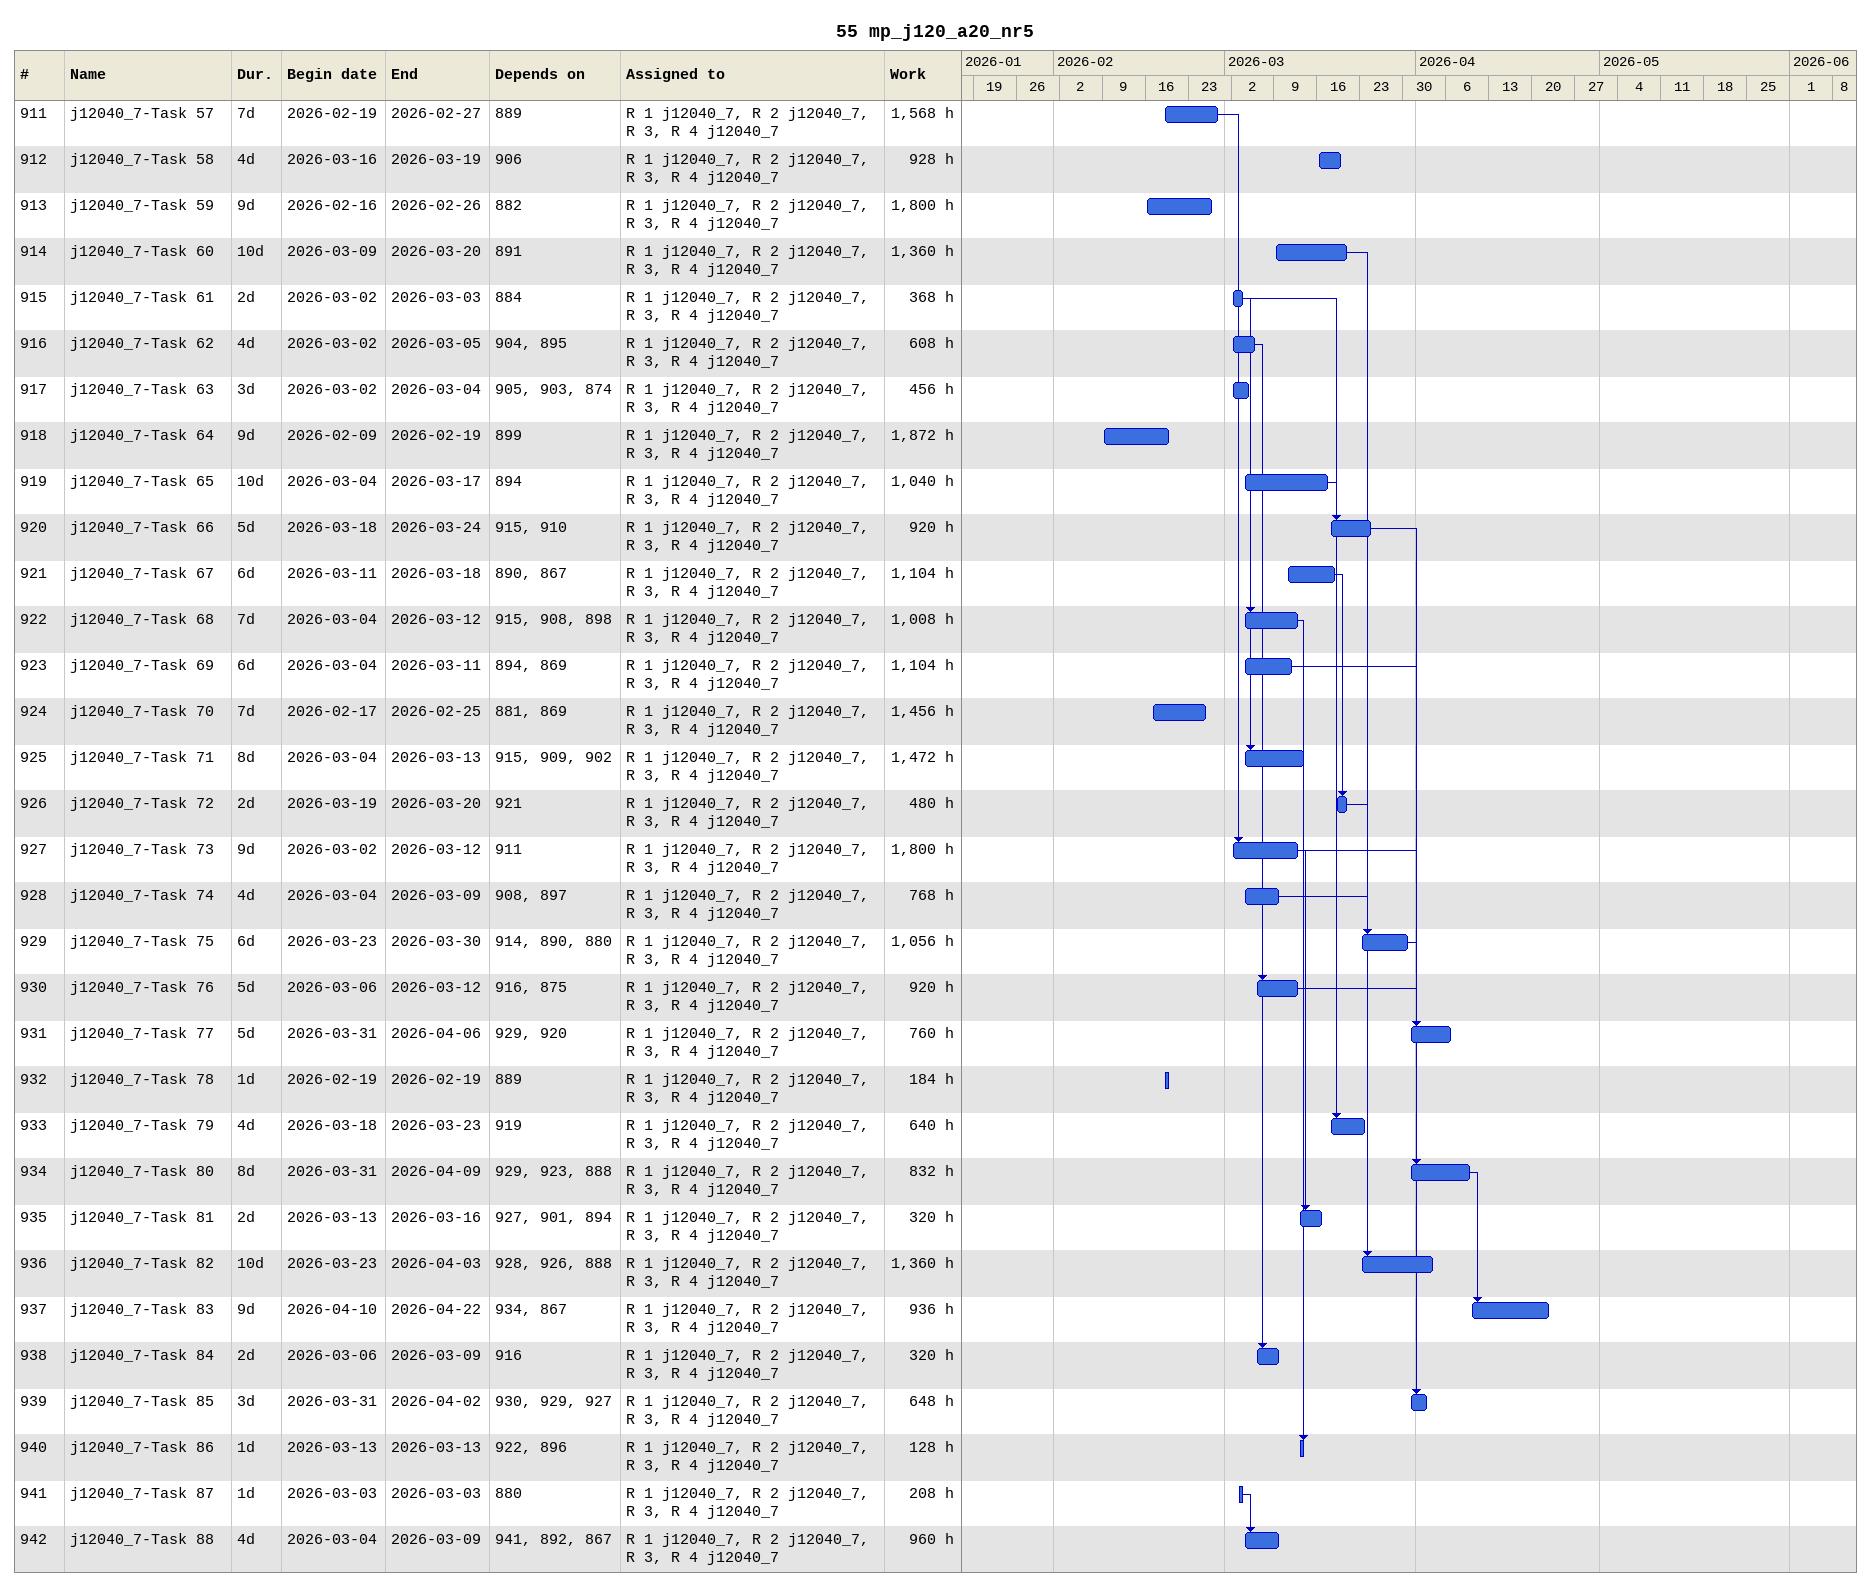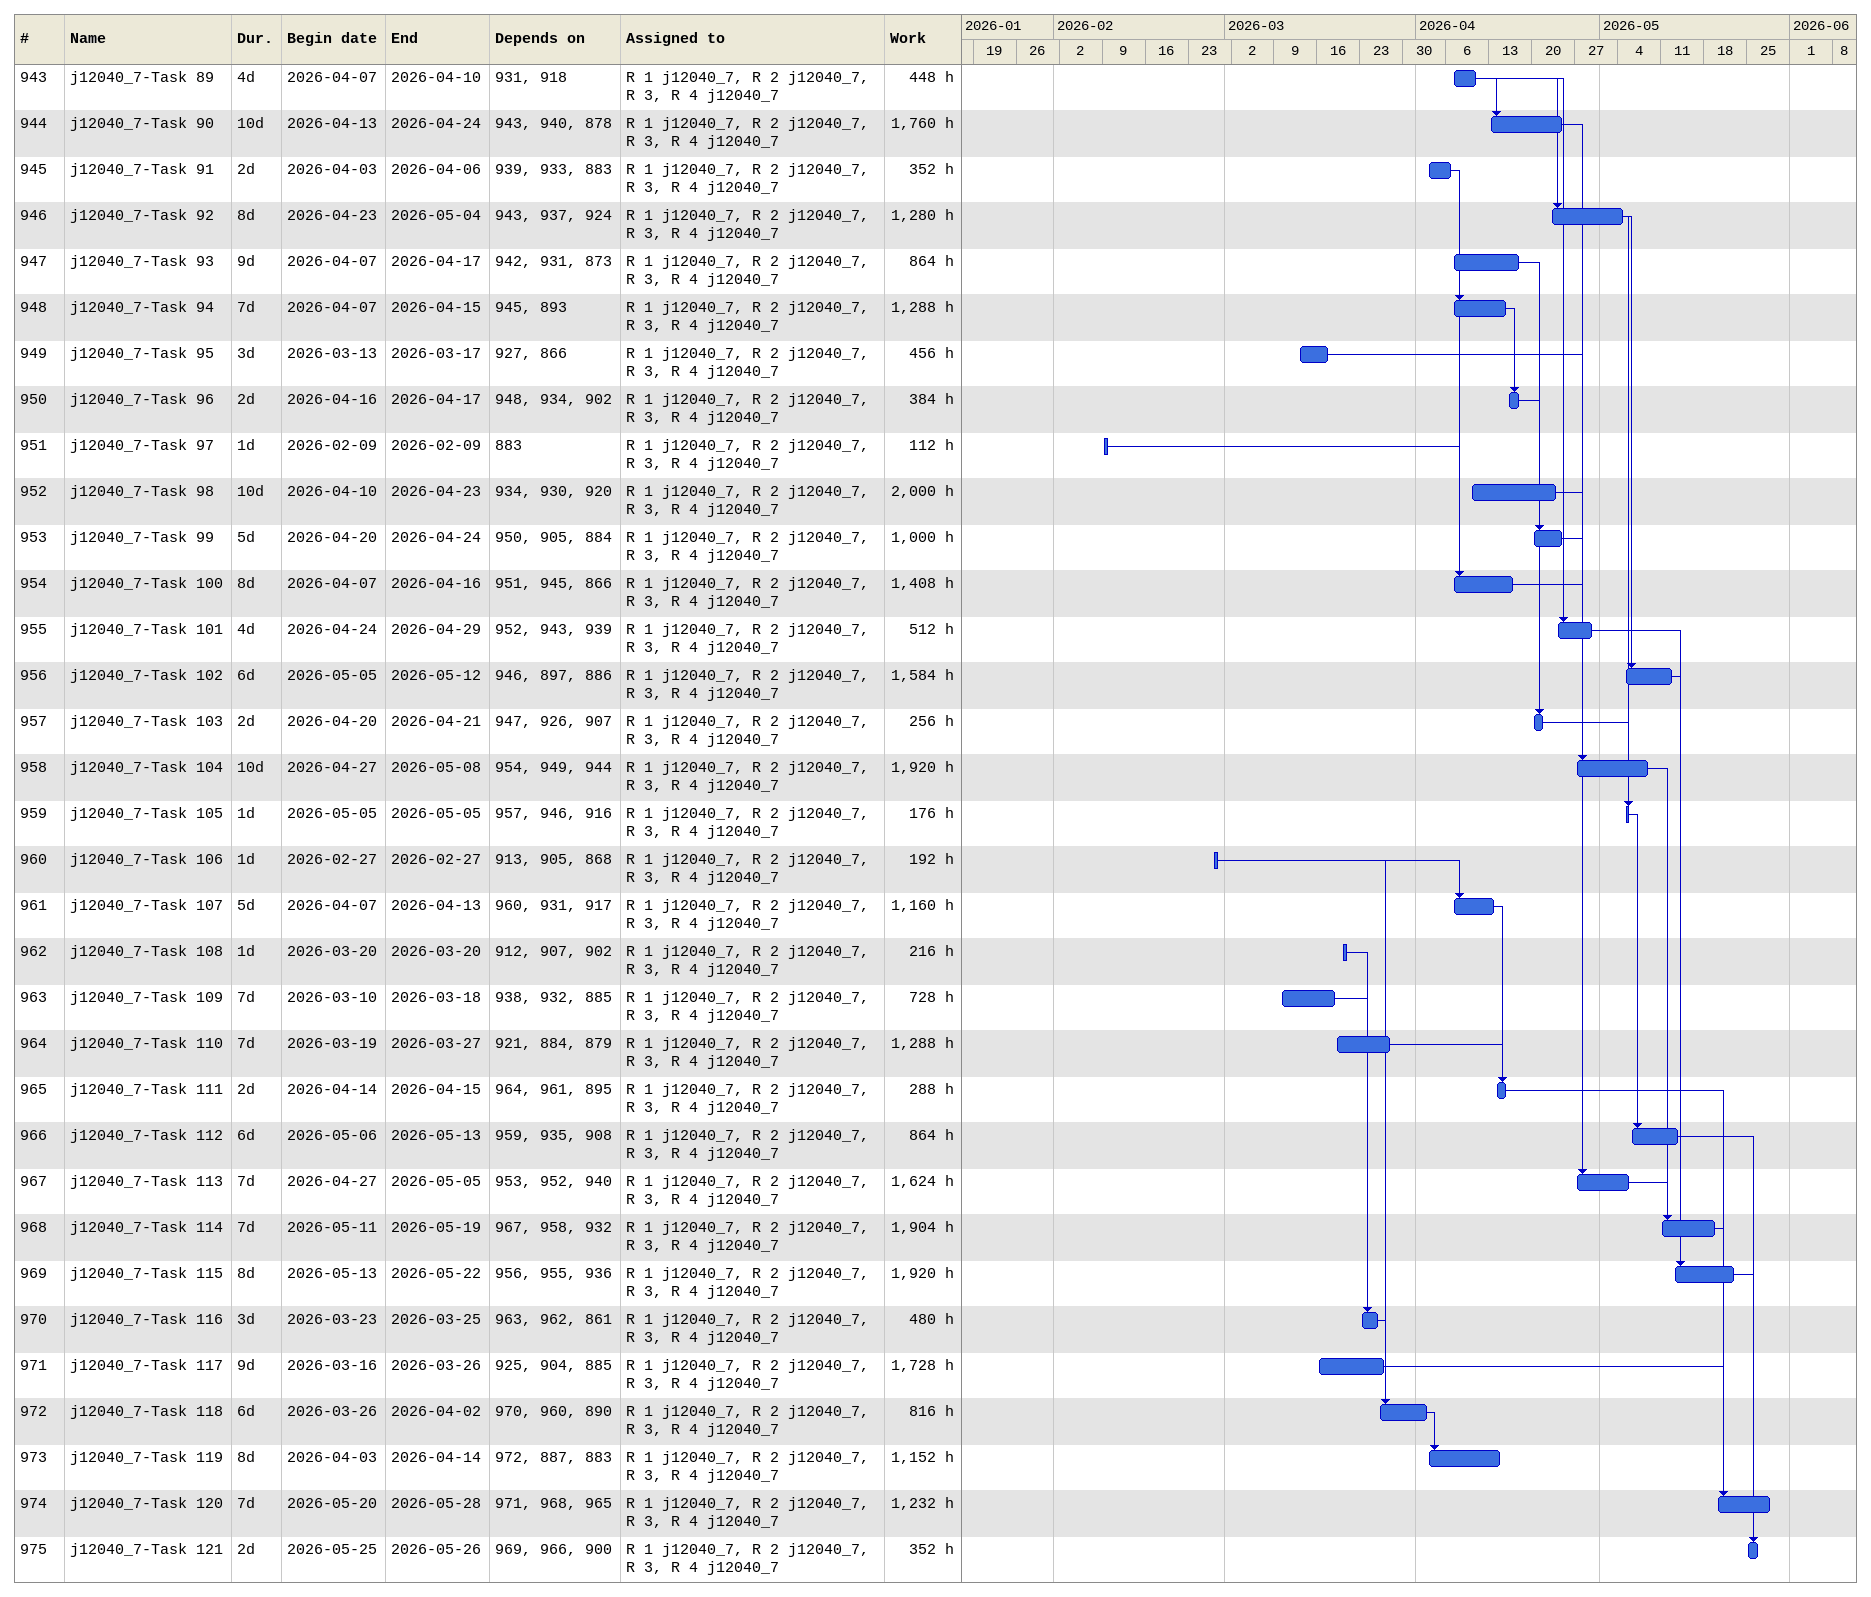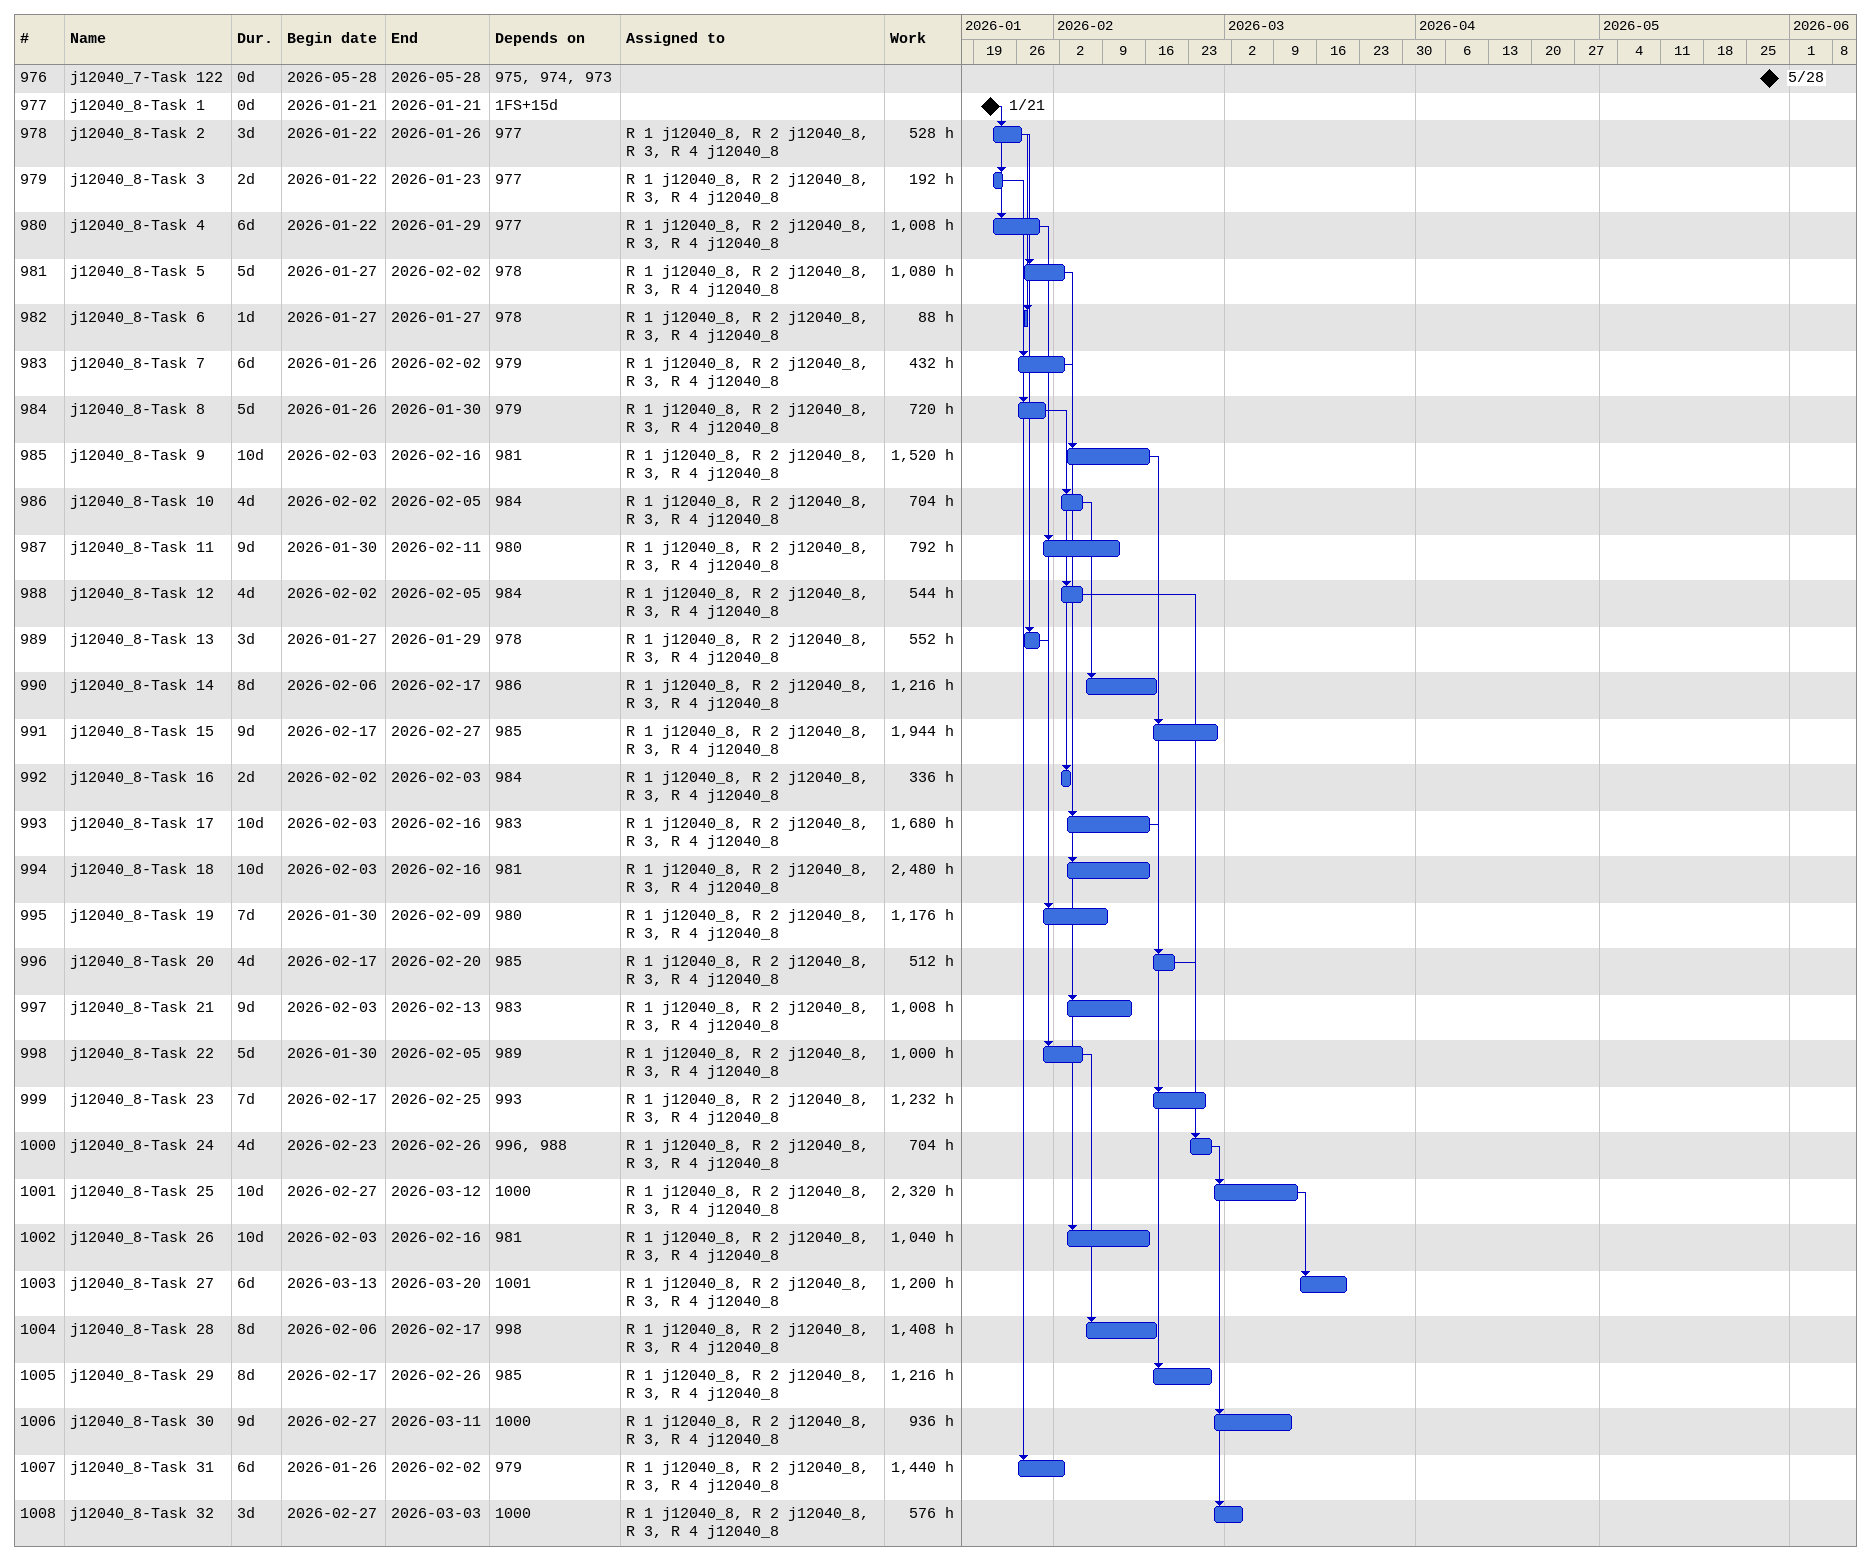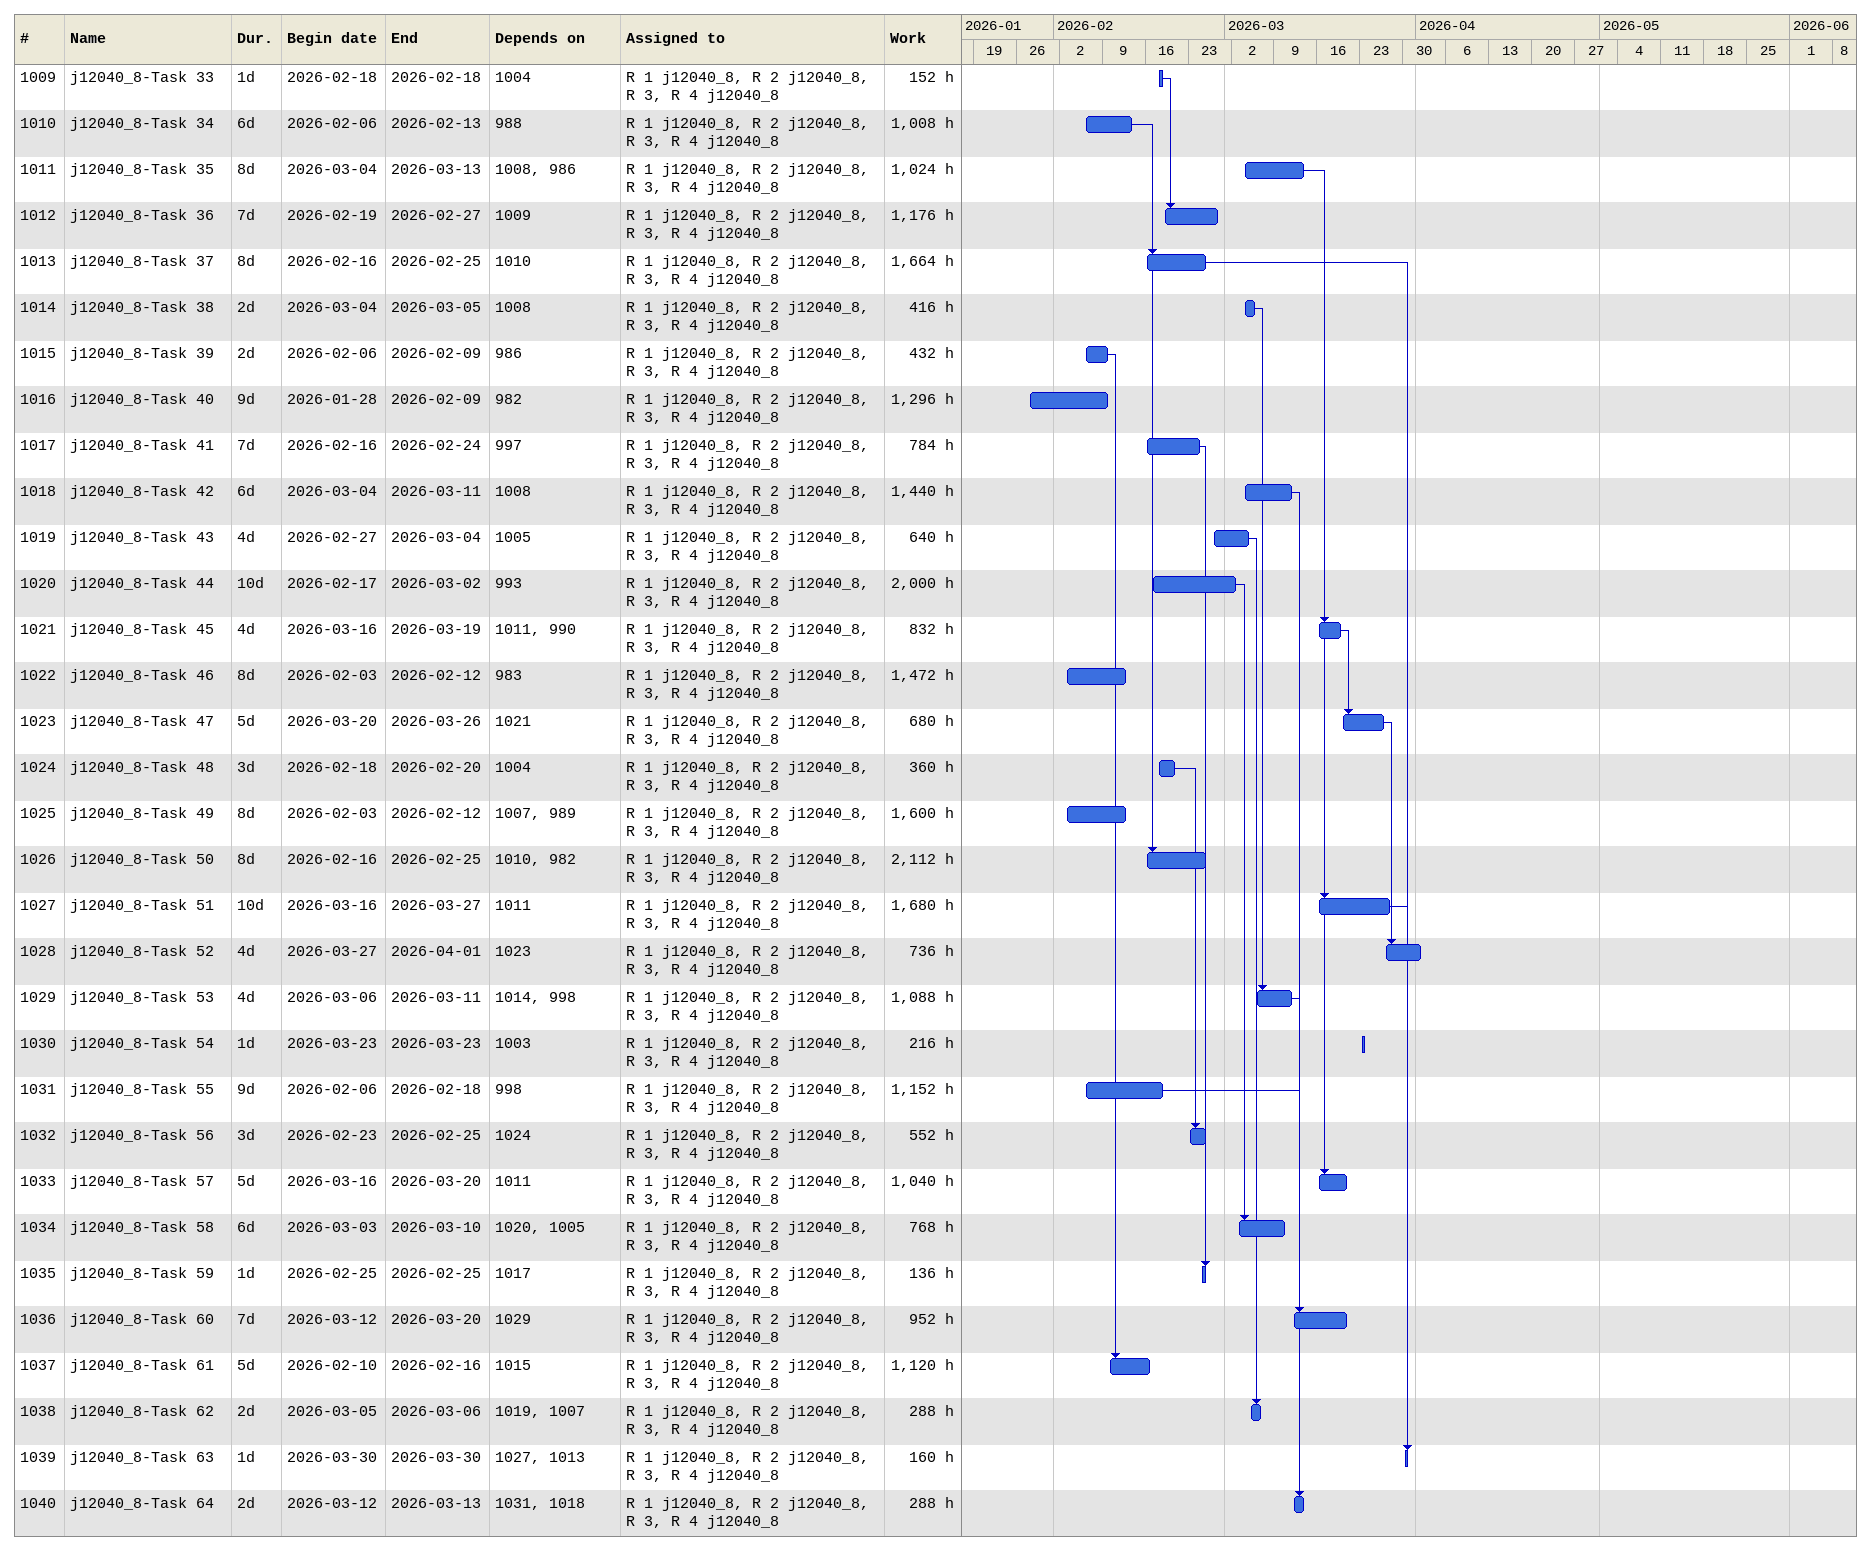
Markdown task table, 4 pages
55 mp_j120_a20_nr5

| ID | Task | Duration | Start | Finish | Predecessors | Resources | Work (h) |
|---|---|---|---|---|---|---|---|
| 911 | j12040_7-Task 57 | 7d | 2026-02-19 | 2026-02-27 | 889 | R 1 j12040_7, R 2 j12040_7, R 3, R 4 j12040_7 | 1568 |
| 912 | j12040_7-Task 58 | 4d | 2026-03-16 | 2026-03-19 | 906 | R 1 j12040_7, R 2 j12040_7, R 3, R 4 j12040_7 | 928 |
| 913 | j12040_7-Task 59 | 9d | 2026-02-16 | 2026-02-26 | 882 | R 1 j12040_7, R 2 j12040_7, R 3, R 4 j12040_7 | 1800 |
| 914 | j12040_7-Task 60 | 10d | 2026-03-09 | 2026-03-20 | 891 | R 1 j12040_7, R 2 j12040_7, R 3, R 4 j12040_7 | 1360 |
| 915 | j12040_7-Task 61 | 2d | 2026-03-02 | 2026-03-03 | 884 | R 1 j12040_7, R 2 j12040_7, R 3, R 4 j12040_7 | 368 |
| 916 | j12040_7-Task 62 | 4d | 2026-03-02 | 2026-03-05 | 904, 895 | R 1 j12040_7, R 2 j12040_7, R 3, R 4 j12040_7 | 608 |
| 917 | j12040_7-Task 63 | 3d | 2026-03-02 | 2026-03-04 | 905, 903, 874 | R 1 j12040_7, R 2 j12040_7, R 3, R 4 j12040_7 | 456 |
| 918 | j12040_7-Task 64 | 9d | 2026-02-09 | 2026-02-19 | 899 | R 1 j12040_7, R 2 j12040_7, R 3, R 4 j12040_7 | 1872 |
| 919 | j12040_7-Task 65 | 10d | 2026-03-04 | 2026-03-17 | 894 | R 1 j12040_7, R 2 j12040_7, R 3, R 4 j12040_7 | 1040 |
| 920 | j12040_7-Task 66 | 5d | 2026-03-18 | 2026-03-24 | 915, 910 | R 1 j12040_7, R 2 j12040_7, R 3, R 4 j12040_7 | 920 |
| 921 | j12040_7-Task 67 | 6d | 2026-03-11 | 2026-03-18 | 890, 867 | R 1 j12040_7, R 2 j12040_7, R 3, R 4 j12040_7 | 1104 |
| 922 | j12040_7-Task 68 | 7d | 2026-03-04 | 2026-03-12 | 915, 908, 898 | R 1 j12040_7, R 2 j12040_7, R 3, R 4 j12040_7 | 1008 |
| 923 | j12040_7-Task 69 | 6d | 2026-03-04 | 2026-03-11 | 894, 869 | R 1 j12040_7, R 2 j12040_7, R 3, R 4 j12040_7 | 1104 |
| 924 | j12040_7-Task 70 | 7d | 2026-02-17 | 2026-02-25 | 881, 869 | R 1 j12040_7, R 2 j12040_7, R 3, R 4 j12040_7 | 1456 |
| 925 | j12040_7-Task 71 | 8d | 2026-03-04 | 2026-03-13 | 915, 909, 902 | R 1 j12040_7, R 2 j12040_7, R 3, R 4 j12040_7 | 1472 |
| 926 | j12040_7-Task 72 | 2d | 2026-03-19 | 2026-03-20 | 921 | R 1 j12040_7, R 2 j12040_7, R 3, R 4 j12040_7 | 480 |
| 927 | j12040_7-Task 73 | 9d | 2026-03-02 | 2026-03-12 | 911 | R 1 j12040_7, R 2 j12040_7, R 3, R 4 j12040_7 | 1800 |
| 928 | j12040_7-Task 74 | 4d | 2026-03-04 | 2026-03-09 | 908, 897 | R 1 j12040_7, R 2 j12040_7, R 3, R 4 j12040_7 | 768 |
| 929 | j12040_7-Task 75 | 6d | 2026-03-23 | 2026-03-30 | 914, 890, 880 | R 1 j12040_7, R 2 j12040_7, R 3, R 4 j12040_7 | 1056 |
| 930 | j12040_7-Task 76 | 5d | 2026-03-06 | 2026-03-12 | 916, 875 | R 1 j12040_7, R 2 j12040_7, R 3, R 4 j12040_7 | 920 |
| 931 | j12040_7-Task 77 | 5d | 2026-03-31 | 2026-04-06 | 929, 920 | R 1 j12040_7, R 2 j12040_7, R 3, R 4 j12040_7 | 760 |
| 932 | j12040_7-Task 78 | 1d | 2026-02-19 | 2026-02-19 | 889 | R 1 j12040_7, R 2 j12040_7, R 3, R 4 j12040_7 | 184 |
| 933 | j12040_7-Task 79 | 4d | 2026-03-18 | 2026-03-23 | 919 | R 1 j12040_7, R 2 j12040_7, R 3, R 4 j12040_7 | 640 |
| 934 | j12040_7-Task 80 | 8d | 2026-03-31 | 2026-04-09 | 929, 923, 888 | R 1 j12040_7, R 2 j12040_7, R 3, R 4 j12040_7 | 832 |
| 935 | j12040_7-Task 81 | 2d | 2026-03-13 | 2026-03-16 | 927, 901, 894 | R 1 j12040_7, R 2 j12040_7, R 3, R 4 j12040_7 | 320 |
| 936 | j12040_7-Task 82 | 10d | 2026-03-23 | 2026-04-03 | 928, 926, 888 | R 1 j12040_7, R 2 j12040_7, R 3, R 4 j12040_7 | 1360 |
| 937 | j12040_7-Task 83 | 9d | 2026-04-10 | 2026-04-22 | 934, 867 | R 1 j12040_7, R 2 j12040_7, R 3, R 4 j12040_7 | 936 |
| 938 | j12040_7-Task 84 | 2d | 2026-03-06 | 2026-03-09 | 916 | R 1 j12040_7, R 2 j12040_7, R 3, R 4 j12040_7 | 320 |
| 939 | j12040_7-Task 85 | 3d | 2026-03-31 | 2026-04-02 | 930, 929, 927 | R 1 j12040_7, R 2 j12040_7, R 3, R 4 j12040_7 | 648 |
| 940 | j12040_7-Task 86 | 1d | 2026-03-13 | 2026-03-13 | 922, 896 | R 1 j12040_7, R 2 j12040_7, R 3, R 4 j12040_7 | 128 |
| 941 | j12040_7-Task 87 | 1d | 2026-03-03 | 2026-03-03 | 880 | R 1 j12040_7, R 2 j12040_7, R 3, R 4 j12040_7 | 208 |
| 942 | j12040_7-Task 88 | 4d | 2026-03-04 | 2026-03-09 | 941, 892, 867 | R 1 j12040_7, R 2 j12040_7, R 3, R 4 j12040_7 | 960 |
| 943 | j12040_7-Task 89 | 4d | 2026-04-07 | 2026-04-10 | 931, 918 | R 1 j12040_7, R 2 j12040_7, R 3, R 4 j12040_7 | 448 |
| 944 | j12040_7-Task 90 | 10d | 2026-04-13 | 2026-04-24 | 943, 940, 878 | R 1 j12040_7, R 2 j12040_7, R 3, R 4 j12040_7 | 1760 |
| 945 | j12040_7-Task 91 | 2d | 2026-04-03 | 2026-04-06 | 939, 933, 883 | R 1 j12040_7, R 2 j12040_7, R 3, R 4 j12040_7 | 352 |
| 946 | j12040_7-Task 92 | 8d | 2026-04-23 | 2026-05-04 | 943, 937, 924 | R 1 j12040_7, R 2 j12040_7, R 3, R 4 j12040_7 | 1280 |
| 947 | j12040_7-Task 93 | 9d | 2026-04-07 | 2026-04-17 | 942, 931, 873 | R 1 j12040_7, R 2 j12040_7, R 3, R 4 j12040_7 | 864 |
| 948 | j12040_7-Task 94 | 7d | 2026-04-07 | 2026-04-15 | 945, 893 | R 1 j12040_7, R 2 j12040_7, R 3, R 4 j12040_7 | 1288 |
| 949 | j12040_7-Task 95 | 3d | 2026-03-13 | 2026-03-17 | 927, 866 | R 1 j12040_7, R 2 j12040_7, R 3, R 4 j12040_7 | 456 |
| 950 | j12040_7-Task 96 | 2d | 2026-04-16 | 2026-04-17 | 948, 934, 902 | R 1 j12040_7, R 2 j12040_7, R 3, R 4 j12040_7 | 384 |
| 951 | j12040_7-Task 97 | 1d | 2026-02-09 | 2026-02-09 | 883 | R 1 j12040_7, R 2 j12040_7, R 3, R 4 j12040_7 | 112 |
| 952 | j12040_7-Task 98 | 10d | 2026-04-10 | 2026-04-23 | 934, 930, 920 | R 1 j12040_7, R 2 j12040_7, R 3, R 4 j12040_7 | 2000 |
| 953 | j12040_7-Task 99 | 5d | 2026-04-20 | 2026-04-24 | 950, 905, 884 | R 1 j12040_7, R 2 j12040_7, R 3, R 4 j12040_7 | 1000 |
| 954 | j12040_7-Task 100 | 8d | 2026-04-07 | 2026-04-16 | 951, 945, 866 | R 1 j12040_7, R 2 j12040_7, R 3, R 4 j12040_7 | 1408 |
| 955 | j12040_7-Task 101 | 4d | 2026-04-24 | 2026-04-29 | 952, 943, 939 | R 1 j12040_7, R 2 j12040_7, R 3, R 4 j12040_7 | 512 |
| 956 | j12040_7-Task 102 | 6d | 2026-05-05 | 2026-05-12 | 946, 897, 886 | R 1 j12040_7, R 2 j12040_7, R 3, R 4 j12040_7 | 1584 |
| 957 | j12040_7-Task 103 | 2d | 2026-04-20 | 2026-04-21 | 947, 926, 907 | R 1 j12040_7, R 2 j12040_7, R 3, R 4 j12040_7 | 256 |
| 958 | j12040_7-Task 104 | 10d | 2026-04-27 | 2026-05-08 | 954, 949, 944 | R 1 j12040_7, R 2 j12040_7, R 3, R 4 j12040_7 | 1920 |
| 959 | j12040_7-Task 105 | 1d | 2026-05-05 | 2026-05-05 | 957, 946, 916 | R 1 j12040_7, R 2 j12040_7, R 3, R 4 j12040_7 | 176 |
| 960 | j12040_7-Task 106 | 1d | 2026-02-27 | 2026-02-27 | 913, 905, 868 | R 1 j12040_7, R 2 j12040_7, R 3, R 4 j12040_7 | 192 |
| 961 | j12040_7-Task 107 | 5d | 2026-04-07 | 2026-04-13 | 960, 931, 917 | R 1 j12040_7, R 2 j12040_7, R 3, R 4 j12040_7 | 1160 |
| 962 | j12040_7-Task 108 | 1d | 2026-03-20 | 2026-03-20 | 912, 907, 902 | R 1 j12040_7, R 2 j12040_7, R 3, R 4 j12040_7 | 216 |
| 963 | j12040_7-Task 109 | 7d | 2026-03-10 | 2026-03-18 | 938, 932, 885 | R 1 j12040_7, R 2 j12040_7, R 3, R 4 j12040_7 | 728 |
| 964 | j12040_7-Task 110 | 7d | 2026-03-19 | 2026-03-27 | 921, 884, 879 | R 1 j12040_7, R 2 j12040_7, R 3, R 4 j12040_7 | 1288 |
| 965 | j12040_7-Task 111 | 2d | 2026-04-14 | 2026-04-15 | 964, 961, 895 | R 1 j12040_7, R 2 j12040_7, R 3, R 4 j12040_7 | 288 |
| 966 | j12040_7-Task 112 | 6d | 2026-05-06 | 2026-05-13 | 959, 935, 908 | R 1 j12040_7, R 2 j12040_7, R 3, R 4 j12040_7 | 864 |
| 967 | j12040_7-Task 113 | 7d | 2026-04-27 | 2026-05-05 | 953, 952, 940 | R 1 j12040_7, R 2 j12040_7, R 3, R 4 j12040_7 | 1624 |
| 968 | j12040_7-Task 114 | 7d | 2026-05-11 | 2026-05-19 | 967, 958, 932 | R 1 j12040_7, R 2 j12040_7, R 3, R 4 j12040_7 | 1904 |
| 969 | j12040_7-Task 115 | 8d | 2026-05-13 | 2026-05-22 | 956, 955, 936 | R 1 j12040_7, R 2 j12040_7, R 3, R 4 j12040_7 | 1920 |
| 970 | j12040_7-Task 116 | 3d | 2026-03-23 | 2026-03-25 | 963, 962, 861 | R 1 j12040_7, R 2 j12040_7, R 3, R 4 j12040_7 | 480 |
| 971 | j12040_7-Task 117 | 9d | 2026-03-16 | 2026-03-26 | 925, 904, 885 | R 1 j12040_7, R 2 j12040_7, R 3, R 4 j12040_7 | 1728 |
| 972 | j12040_7-Task 118 | 6d | 2026-03-26 | 2026-04-02 | 970, 960, 890 | R 1 j12040_7, R 2 j12040_7, R 3, R 4 j12040_7 | 816 |
| 973 | j12040_7-Task 119 | 8d | 2026-04-03 | 2026-04-14 | 972, 887, 883 | R 1 j12040_7, R 2 j12040_7, R 3, R 4 j12040_7 | 1152 |
| 974 | j12040_7-Task 120 | 7d | 2026-05-20 | 2026-05-28 | 971, 968, 965 | R 1 j12040_7, R 2 j12040_7, R 3, R 4 j12040_7 | 1232 |
| 975 | j12040_7-Task 121 | 2d | 2026-05-25 | 2026-05-26 | 969, 966, 900 | R 1 j12040_7, R 2 j12040_7, R 3, R 4 j12040_7 | 352 |
| 976 | j12040_7-Task 122 | 0d | 2026-05-28 | 2026-05-28 | 975, 974, 973 |  |  |
| 977 | j12040_8-Task 1 | 0d | 2026-01-21 | 2026-01-21 | 1FS+15d |  |  |
| 978 | j12040_8-Task 2 | 3d | 2026-01-22 | 2026-01-26 | 977 | R 1 j12040_8, R 2 j12040_8, R 3, R 4 j12040_8 | 528 |
| 979 | j12040_8-Task 3 | 2d | 2026-01-22 | 2026-01-23 | 977 | R 1 j12040_8, R 2 j12040_8, R 3, R 4 j12040_8 | 192 |
| 980 | j12040_8-Task 4 | 6d | 2026-01-22 | 2026-01-29 | 977 | R 1 j12040_8, R 2 j12040_8, R 3, R 4 j12040_8 | 1008 |
| 981 | j12040_8-Task 5 | 5d | 2026-01-27 | 2026-02-02 | 978 | R 1 j12040_8, R 2 j12040_8, R 3, R 4 j12040_8 | 1080 |
| 982 | j12040_8-Task 6 | 1d | 2026-01-27 | 2026-01-27 | 978 | R 1 j12040_8, R 2 j12040_8, R 3, R 4 j12040_8 | 88 |
| 983 | j12040_8-Task 7 | 6d | 2026-01-26 | 2026-02-02 | 979 | R 1 j12040_8, R 2 j12040_8, R 3, R 4 j12040_8 | 432 |
| 984 | j12040_8-Task 8 | 5d | 2026-01-26 | 2026-01-30 | 979 | R 1 j12040_8, R 2 j12040_8, R 3, R 4 j12040_8 | 720 |
| 985 | j12040_8-Task 9 | 10d | 2026-02-03 | 2026-02-16 | 981 | R 1 j12040_8, R 2 j12040_8, R 3, R 4 j12040_8 | 1520 |
| 986 | j12040_8-Task 10 | 4d | 2026-02-02 | 2026-02-05 | 984 | R 1 j12040_8, R 2 j12040_8, R 3, R 4 j12040_8 | 704 |
| 987 | j12040_8-Task 11 | 9d | 2026-01-30 | 2026-02-11 | 980 | R 1 j12040_8, R 2 j12040_8, R 3, R 4 j12040_8 | 792 |
| 988 | j12040_8-Task 12 | 4d | 2026-02-02 | 2026-02-05 | 984 | R 1 j12040_8, R 2 j12040_8, R 3, R 4 j12040_8 | 544 |
| 989 | j12040_8-Task 13 | 3d | 2026-01-27 | 2026-01-29 | 978 | R 1 j12040_8, R 2 j12040_8, R 3, R 4 j12040_8 | 552 |
| 990 | j12040_8-Task 14 | 8d | 2026-02-06 | 2026-02-17 | 986 | R 1 j12040_8, R 2 j12040_8, R 3, R 4 j12040_8 | 1216 |
| 991 | j12040_8-Task 15 | 9d | 2026-02-17 | 2026-02-27 | 985 | R 1 j12040_8, R 2 j12040_8, R 3, R 4 j12040_8 | 1944 |
| 992 | j12040_8-Task 16 | 2d | 2026-02-02 | 2026-02-03 | 984 | R 1 j12040_8, R 2 j12040_8, R 3, R 4 j12040_8 | 336 |
| 993 | j12040_8-Task 17 | 10d | 2026-02-03 | 2026-02-16 | 983 | R 1 j12040_8, R 2 j12040_8, R 3, R 4 j12040_8 | 1680 |
| 994 | j12040_8-Task 18 | 10d | 2026-02-03 | 2026-02-16 | 981 | R 1 j12040_8, R 2 j12040_8, R 3, R 4 j12040_8 | 2480 |
| 995 | j12040_8-Task 19 | 7d | 2026-01-30 | 2026-02-09 | 980 | R 1 j12040_8, R 2 j12040_8, R 3, R 4 j12040_8 | 1176 |
| 996 | j12040_8-Task 20 | 4d | 2026-02-17 | 2026-02-20 | 985 | R 1 j12040_8, R 2 j12040_8, R 3, R 4 j12040_8 | 512 |
| 997 | j12040_8-Task 21 | 9d | 2026-02-03 | 2026-02-13 | 983 | R 1 j12040_8, R 2 j12040_8, R 3, R 4 j12040_8 | 1008 |
| 998 | j12040_8-Task 22 | 5d | 2026-01-30 | 2026-02-05 | 989 | R 1 j12040_8, R 2 j12040_8, R 3, R 4 j12040_8 | 1000 |
| 999 | j12040_8-Task 23 | 7d | 2026-02-17 | 2026-02-25 | 993 | R 1 j12040_8, R 2 j12040_8, R 3, R 4 j12040_8 | 1232 |
| 1000 | j12040_8-Task 24 | 4d | 2026-02-23 | 2026-02-26 | 996, 988 | R 1 j12040_8, R 2 j12040_8, R 3, R 4 j12040_8 | 704 |
| 1001 | j12040_8-Task 25 | 10d | 2026-02-27 | 2026-03-12 | 1000 | R 1 j12040_8, R 2 j12040_8, R 3, R 4 j12040_8 | 2320 |
| 1002 | j12040_8-Task 26 | 10d | 2026-02-03 | 2026-02-16 | 981 | R 1 j12040_8, R 2 j12040_8, R 3, R 4 j12040_8 | 1040 |
| 1003 | j12040_8-Task 27 | 6d | 2026-03-13 | 2026-03-20 | 1001 | R 1 j12040_8, R 2 j12040_8, R 3, R 4 j12040_8 | 1200 |
| 1004 | j12040_8-Task 28 | 8d | 2026-02-06 | 2026-02-17 | 998 | R 1 j12040_8, R 2 j12040_8, R 3, R 4 j12040_8 | 1408 |
| 1005 | j12040_8-Task 29 | 8d | 2026-02-17 | 2026-02-26 | 985 | R 1 j12040_8, R 2 j12040_8, R 3, R 4 j12040_8 | 1216 |
| 1006 | j12040_8-Task 30 | 9d | 2026-02-27 | 2026-03-11 | 1000 | R 1 j12040_8, R 2 j12040_8, R 3, R 4 j12040_8 | 936 |
| 1007 | j12040_8-Task 31 | 6d | 2026-01-26 | 2026-02-02 | 979 | R 1 j12040_8, R 2 j12040_8, R 3, R 4 j12040_8 | 1440 |
| 1008 | j12040_8-Task 32 | 3d | 2026-02-27 | 2026-03-03 | 1000 | R 1 j12040_8, R 2 j12040_8, R 3, R 4 j12040_8 | 576 |
| 1009 | j12040_8-Task 33 | 1d | 2026-02-18 | 2026-02-18 | 1004 | R 1 j12040_8, R 2 j12040_8, R 3, R 4 j12040_8 | 152 |
| 1010 | j12040_8-Task 34 | 6d | 2026-02-06 | 2026-02-13 | 988 | R 1 j12040_8, R 2 j12040_8, R 3, R 4 j12040_8 | 1008 |
| 1011 | j12040_8-Task 35 | 8d | 2026-03-04 | 2026-03-13 | 1008, 986 | R 1 j12040_8, R 2 j12040_8, R 3, R 4 j12040_8 | 1024 |
| 1012 | j12040_8-Task 36 | 7d | 2026-02-19 | 2026-02-27 | 1009 | R 1 j12040_8, R 2 j12040_8, R 3, R 4 j12040_8 | 1176 |
| 1013 | j12040_8-Task 37 | 8d | 2026-02-16 | 2026-02-25 | 1010 | R 1 j12040_8, R 2 j12040_8, R 3, R 4 j12040_8 | 1664 |
| 1014 | j12040_8-Task 38 | 2d | 2026-03-04 | 2026-03-05 | 1008 | R 1 j12040_8, R 2 j12040_8, R 3, R 4 j12040_8 | 416 |
| 1015 | j12040_8-Task 39 | 2d | 2026-02-06 | 2026-02-09 | 986 | R 1 j12040_8, R 2 j12040_8, R 3, R 4 j12040_8 | 432 |
| 1016 | j12040_8-Task 40 | 9d | 2026-01-28 | 2026-02-09 | 982 | R 1 j12040_8, R 2 j12040_8, R 3, R 4 j12040_8 | 1296 |
| 1017 | j12040_8-Task 41 | 7d | 2026-02-16 | 2026-02-24 | 997 | R 1 j12040_8, R 2 j12040_8, R 3, R 4 j12040_8 | 784 |
| 1018 | j12040_8-Task 42 | 6d | 2026-03-04 | 2026-03-11 | 1008 | R 1 j12040_8, R 2 j12040_8, R 3, R 4 j12040_8 | 1440 |
| 1019 | j12040_8-Task 43 | 4d | 2026-02-27 | 2026-03-04 | 1005 | R 1 j12040_8, R 2 j12040_8, R 3, R 4 j12040_8 | 640 |
| 1020 | j12040_8-Task 44 | 10d | 2026-02-17 | 2026-03-02 | 993 | R 1 j12040_8, R 2 j12040_8, R 3, R 4 j12040_8 | 2000 |
| 1021 | j12040_8-Task 45 | 4d | 2026-03-16 | 2026-03-19 | 1011, 990 | R 1 j12040_8, R 2 j12040_8, R 3, R 4 j12040_8 | 832 |
| 1022 | j12040_8-Task 46 | 8d | 2026-02-03 | 2026-02-12 | 983 | R 1 j12040_8, R 2 j12040_8, R 3, R 4 j12040_8 | 1472 |
| 1023 | j12040_8-Task 47 | 5d | 2026-03-20 | 2026-03-26 | 1021 | R 1 j12040_8, R 2 j12040_8, R 3, R 4 j12040_8 | 680 |
| 1024 | j12040_8-Task 48 | 3d | 2026-02-18 | 2026-02-20 | 1004 | R 1 j12040_8, R 2 j12040_8, R 3, R 4 j12040_8 | 360 |
| 1025 | j12040_8-Task 49 | 8d | 2026-02-03 | 2026-02-12 | 1007, 989 | R 1 j12040_8, R 2 j12040_8, R 3, R 4 j12040_8 | 1600 |
| 1026 | j12040_8-Task 50 | 8d | 2026-02-16 | 2026-02-25 | 1010, 982 | R 1 j12040_8, R 2 j12040_8, R 3, R 4 j12040_8 | 2112 |
| 1027 | j12040_8-Task 51 | 10d | 2026-03-16 | 2026-03-27 | 1011 | R 1 j12040_8, R 2 j12040_8, R 3, R 4 j12040_8 | 1680 |
| 1028 | j12040_8-Task 52 | 4d | 2026-03-27 | 2026-04-01 | 1023 | R 1 j12040_8, R 2 j12040_8, R 3, R 4 j12040_8 | 736 |
| 1029 | j12040_8-Task 53 | 4d | 2026-03-06 | 2026-03-11 | 1014, 998 | R 1 j12040_8, R 2 j12040_8, R 3, R 4 j12040_8 | 1088 |
| 1030 | j12040_8-Task 54 | 1d | 2026-03-23 | 2026-03-23 | 1003 | R 1 j12040_8, R 2 j12040_8, R 3, R 4 j12040_8 | 216 |
| 1031 | j12040_8-Task 55 | 9d | 2026-02-06 | 2026-02-18 | 998 | R 1 j12040_8, R 2 j12040_8, R 3, R 4 j12040_8 | 1152 |
| 1032 | j12040_8-Task 56 | 3d | 2026-02-23 | 2026-02-25 | 1024 | R 1 j12040_8, R 2 j12040_8, R 3, R 4 j12040_8 | 552 |
| 1033 | j12040_8-Task 57 | 5d | 2026-03-16 | 2026-03-20 | 1011 | R 1 j12040_8, R 2 j12040_8, R 3, R 4 j12040_8 | 1040 |
| 1034 | j12040_8-Task 58 | 6d | 2026-03-03 | 2026-03-10 | 1020, 1005 | R 1 j12040_8, R 2 j12040_8, R 3, R 4 j12040_8 | 768 |
| 1035 | j12040_8-Task 59 | 1d | 2026-02-25 | 2026-02-25 | 1017 | R 1 j12040_8, R 2 j12040_8, R 3, R 4 j12040_8 | 136 |
| 1036 | j12040_8-Task 60 | 7d | 2026-03-12 | 2026-03-20 | 1029 | R 1 j12040_8, R 2 j12040_8, R 3, R 4 j12040_8 | 952 |
| 1037 | j12040_8-Task 61 | 5d | 2026-02-10 | 2026-02-16 | 1015 | R 1 j12040_8, R 2 j12040_8, R 3, R 4 j12040_8 | 1120 |
| 1038 | j12040_8-Task 62 | 2d | 2026-03-05 | 2026-03-06 | 1019, 1007 | R 1 j12040_8, R 2 j12040_8, R 3, R 4 j12040_8 | 288 |
| 1039 | j12040_8-Task 63 | 1d | 2026-03-30 | 2026-03-30 | 1027, 1013 | R 1 j12040_8, R 2 j12040_8, R 3, R 4 j12040_8 | 160 |
| 1040 | j12040_8-Task 64 | 2d | 2026-03-12 | 2026-03-13 | 1031, 1018 | R 1 j12040_8, R 2 j12040_8, R 3, R 4 j12040_8 | 288 |
